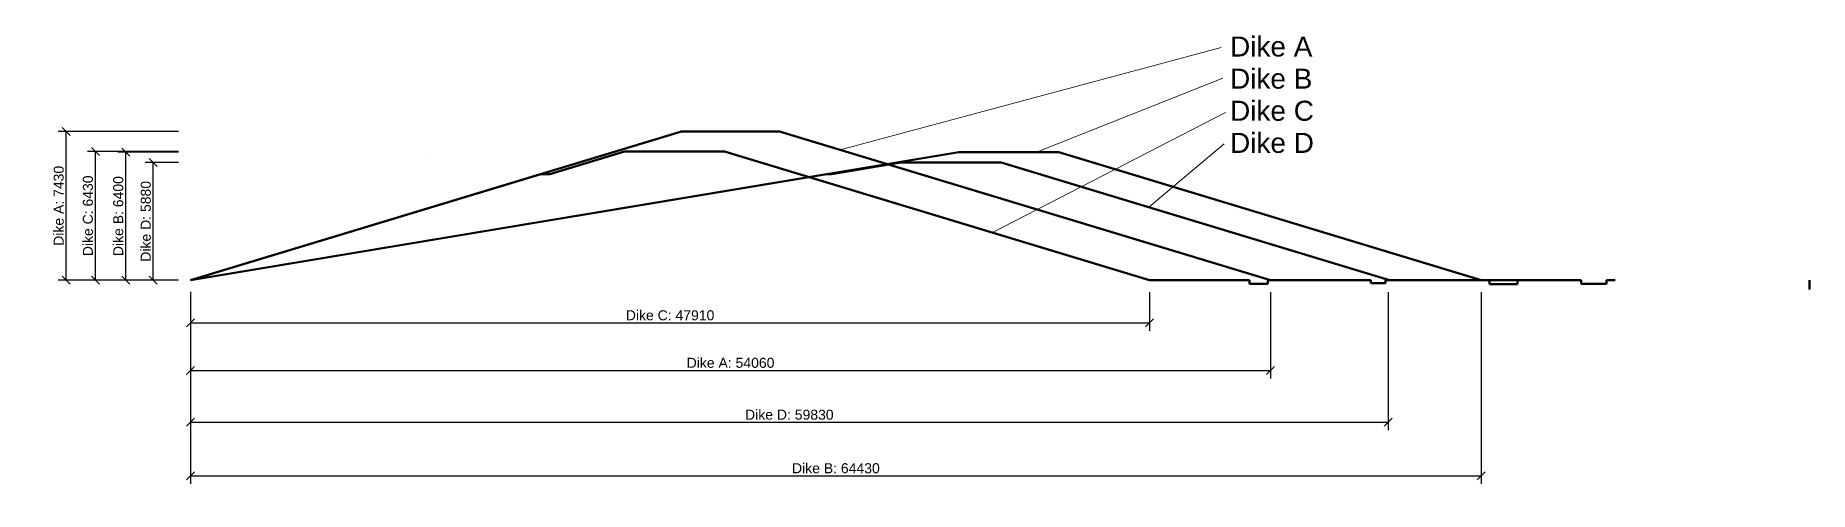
# Model space of a CAD drawing. Header units: inches. Extents: x -7745 to 80926, y -10575 to 12235.
import ezdxf

# ---------------------------------------------------------------- set-up
doc = ezdxf.new("R2010")
doc.units = ezdxf.units.IN
doc.header["$MEASUREMENT"] = 0
doc.layers.get('0').update_dxf_attribs({"color": 253, "lineweight": 18})
for name, color, linetype, lineweight in [('dijkA', 5, 'Continuous', 50), ('dijkB', 252, 'Continuous', 50), ('dijkC', 1, 'Continuous', 50), ('dijkD', 6, 'Continuous', 50)]:
    doc.layers.add(name, color=color, linetype=linetype, lineweight=lineweight)
doc.styles.add('Annotative', font='arial.ttf', dxfattribs={"height": 2.5})
doc.styles.get("Standard").update_dxf_attribs({"font": 'arial.ttf'})
doc.dimstyles.get("Standard").update_dxf_attribs({"dimscale": 200, "dimtxt": 2.5, "dimasz": 2, "dimexe": 2, "dimexo": 3, "dimgap": 0.6, "dimtad": 1, "dimdec": 0, "dimzin": 0, "dimdsep": 46, "dimtxsty": 'Standard', "dimblk": 'OBLIQUE', "dimcen": 0.09, "dimclrd": 3, "dimclre": 3, "dimclrt": 7, "dimadec": 0, "dimazin": 0, "dimtfac": 1, "dimtdec": 0, "dimtofl": 0, "dimtmove": 0, "dimatfit": 3, "dimfxl": 1, "dimtolj": 1, "dimtzin": 0, "dimarcsym": 0})

# ---------------------------------------------------------------- blocks, each defined once
blk = doc.blocks.new('_Oblique')
at = {"color": 0, "linetype": 'ByBlock', "lineweight": -2}
blk.add_line((-0.5, -0.5), (0.5, 0.5), dxfattribs=at)
blk = doc.blocks.new('*D40')
at = {"layer": 'Defpoints', "color": 0, "transparency": 16777216}
for p in [(0, 0), (53992, 2), (53992, -4515)]:
    blk.add_point(p, dxfattribs=at)
at = {"layer": 'dijkA', "color": 3, "lineweight": -2, "transparency": 16777216}
for p, q in [((0, -600), (0, -4915)), ((53992, -598), (53992, -4915)), ((0, -4515), (53992, -4515))]:
    blk.add_line(p, q, dxfattribs=at)
at = {"layer": 'dijkA', "color": 3, "lineweight": -2, "transparency": 16777216, "xscale": 400, "yscale": 400, "zscale": 400, "rotation": 180}
blk.add_blockref('_Oblique', (0, -4515), dxfattribs=at)
at = {"layer": 'dijkA', "color": 3, "lineweight": -2, "transparency": 16777216, "xscale": 400, "yscale": 400, "zscale": 400}
blk.add_blockref('_Oblique', (53992, -4515), dxfattribs=at)
at = {"layer": 'dijkA', "color": 7, "transparency": 16777216, "insert": (26996, -4140), "char_height": 500, "attachment_point": 5}
blk.add_mtext('\\A1;Dike A: 54060', dxfattribs=at)
blk = doc.blocks.new('*D41')
at = {"layer": 'Defpoints', "color": 0, "transparency": 16777216}
for p in [(5, 6), (64520, 0), (64520, -9787)]:
    blk.add_point(p, dxfattribs=at)
at = {"layer": 'dijkA', "color": 3, "lineweight": -2, "transparency": 16777216}
for p, q in [((5, -594), (5, -10187)), ((64520, -600), (64520, -10187)), ((5, -9787), (64520, -9787))]:
    blk.add_line(p, q, dxfattribs=at)
at = {"layer": 'dijkA', "color": 3, "lineweight": -2, "transparency": 16777216, "xscale": 400, "yscale": 400, "zscale": 400, "rotation": 180}
blk.add_blockref('_Oblique', (5, -9787), dxfattribs=at)
at = {"layer": 'dijkA', "color": 3, "lineweight": -2, "transparency": 16777216, "xscale": 400, "yscale": 400, "zscale": 400}
blk.add_blockref('_Oblique', (64520, -9787), dxfattribs=at)
at = {"layer": 'dijkA', "color": 7, "transparency": 16777216, "insert": (32262, -9412), "char_height": 500, "attachment_point": 5}
blk.add_mtext('\\A1;Dike B: 64430', dxfattribs=at)
blk = doc.blocks.new('*D42')
at = {"layer": 'Defpoints', "color": 0, "transparency": 16777216}
for p in [(10, 2), (47938, 2), (47938, -2141)]:
    blk.add_point(p, dxfattribs=at)
at = {"layer": 'dijkA', "color": 3, "lineweight": -2, "transparency": 16777216}
for p, q in [((10, -598), (10, -2541)), ((47938, -598), (47938, -2541)), ((10, -2141), (47938, -2141))]:
    blk.add_line(p, q, dxfattribs=at)
at = {"layer": 'dijkA', "color": 3, "lineweight": -2, "transparency": 16777216, "xscale": 400, "yscale": 400, "zscale": 400, "rotation": 180}
blk.add_blockref('_Oblique', (10, -2141), dxfattribs=at)
at = {"layer": 'dijkA', "color": 3, "lineweight": -2, "transparency": 16777216, "xscale": 400, "yscale": 400, "zscale": 400}
blk.add_blockref('_Oblique', (47938, -2141), dxfattribs=at)
at = {"layer": 'dijkA', "color": 7, "transparency": 16777216, "insert": (23974, -1763), "char_height": 500, "attachment_point": 5}
blk.add_mtext('\\A1;Dike C: 47910', dxfattribs=at)
blk = doc.blocks.new('*D43')
at = {"layer": 'Defpoints', "color": 0, "transparency": 16777216}
for p in [(0, 0), (59869, 2), (59869, -7110)]:
    blk.add_point(p, dxfattribs=at)
at = {"layer": 'dijkA', "color": 3, "lineweight": -2, "transparency": 16777216}
for p, q in [((0, -600), (0, -7510)), ((59869, -598), (59869, -7510)), ((0, -7110), (59869, -7110))]:
    blk.add_line(p, q, dxfattribs=at)
at = {"layer": 'dijkA', "color": 3, "lineweight": -2, "transparency": 16777216, "xscale": 400, "yscale": 400, "zscale": 400, "rotation": 180}
blk.add_blockref('_Oblique', (0, -7110), dxfattribs=at)
at = {"layer": 'dijkA', "color": 3, "lineweight": -2, "transparency": 16777216, "xscale": 400, "yscale": 400, "zscale": 400}
blk.add_blockref('_Oblique', (59869, -7110), dxfattribs=at)
at = {"layer": 'dijkA', "color": 7, "transparency": 16777216, "insert": (29935, -6735), "char_height": 500, "attachment_point": 5}
blk.add_mtext('\\A1;Dike D: 59830', dxfattribs=at)
blk = doc.blocks.new('*D44')
at = {"layer": 'Defpoints', "color": 0, "transparency": 16777216}
for p in [(-4745, 6430), (0, 6430), (0, 0)]:
    blk.add_point(p, dxfattribs=at)
at = {"layer": 'dijkA', "color": 3, "lineweight": -2, "transparency": 16777216}
for p, q in [((-600, 6430), (-5145, 6430)), ((-4745, 0), (-4745, 6430)), ((-600, 0), (-5145, 0))]:
    blk.add_line(p, q, dxfattribs=at)
at = {"layer": 'dijkA', "color": 3, "lineweight": -2, "transparency": 16777216, "xscale": 400, "yscale": 400, "zscale": 400}
for p, rotation in [((-4745, 6430), 90), ((-4745, 0), 270)]:
    blk.add_blockref('_Oblique', p, dxfattribs=dict(at, rotation=rotation))
at = {"layer": 'dijkA', "color": 7, "transparency": 16777216, "insert": (-5124, 3215), "char_height": 500, "attachment_point": 5, "rotation": 90}
blk.add_mtext('\\A1;Dike C: 6430', dxfattribs=at)
blk = doc.blocks.new('*D45')
at = {"layer": 'Defpoints', "color": 0, "transparency": 16777216}
for p in [(-6207, 7430), (0, 7430), (0, 0)]:
    blk.add_point(p, dxfattribs=at)
at = {"layer": 'dijkA', "color": 3, "lineweight": -2, "transparency": 16777216}
for p, q in [((-600, 7430), (-6607, 7430)), ((-6207, 0), (-6207, 7430)), ((-600, 0), (-6607, 0))]:
    blk.add_line(p, q, dxfattribs=at)
at = {"layer": 'dijkA', "color": 3, "lineweight": -2, "transparency": 16777216, "xscale": 400, "yscale": 400, "zscale": 400}
for p, rotation in [((-6207, 7430), 90), ((-6207, 0), 270)]:
    blk.add_blockref('_Oblique', p, dxfattribs=dict(at, rotation=rotation))
at = {"layer": 'dijkA', "color": 7, "transparency": 16777216, "insert": (-6582, 3715), "char_height": 500, "attachment_point": 5, "rotation": 90}
blk.add_mtext('\\A1;Dike A: 7430', dxfattribs=at)
blk = doc.blocks.new('*D46')
at = {"layer": 'Defpoints', "color": 0, "transparency": 16777216}
for p in [(-3231, 6400), (0, 6400), (0, 0)]:
    blk.add_point(p, dxfattribs=at)
at = {"layer": 'dijkA', "color": 3, "lineweight": -2, "transparency": 16777216}
for p, q in [((-600, 6400), (-3631, 6400)), ((-3231, 0), (-3231, 6400)), ((-600, 0), (-3631, 0))]:
    blk.add_line(p, q, dxfattribs=at)
at = {"layer": 'dijkA', "color": 3, "lineweight": -2, "transparency": 16777216, "xscale": 400, "yscale": 400, "zscale": 400}
for p, rotation in [((-3231, 6400), 90), ((-3231, 0), 270)]:
    blk.add_blockref('_Oblique', p, dxfattribs=dict(at, rotation=rotation))
at = {"layer": 'dijkA', "color": 7, "transparency": 16777216, "insert": (-3607, 3200), "char_height": 500, "attachment_point": 5, "rotation": 90}
blk.add_mtext('\\A1;Dike B: 6400', dxfattribs=at)
blk = doc.blocks.new('*D47')
at = {"layer": 'Defpoints', "color": 0, "transparency": 16777216}
for p in [(-1856, 5880), (0, 5880), (0, 0)]:
    blk.add_point(p, dxfattribs=at)
at = {"layer": 'dijkA', "color": 3, "lineweight": -2, "transparency": 16777216}
for p, q in [((-600, 5880), (-2256, 5880)), ((-1856, 0), (-1856, 5880)), ((-600, 0), (-2256, 0))]:
    blk.add_line(p, q, dxfattribs=at)
at = {"layer": 'dijkA', "color": 3, "lineweight": -2, "transparency": 16777216, "xscale": 400, "yscale": 400, "zscale": 400}
for p, rotation in [((-1856, 5880), 90), ((-1856, 0), 270)]:
    blk.add_blockref('_Oblique', p, dxfattribs=dict(at, rotation=rotation))
at = {"layer": 'dijkA', "color": 7, "transparency": 16777216, "insert": (-2231, 2940), "char_height": 500, "attachment_point": 5, "rotation": 90}
blk.add_mtext('\\A1;Dike D: 5880', dxfattribs=at)

msp = doc.modelspace()

# ---------------------------------------------------------------- linework, layer by layer
for p, q in [((51522.9, 11631.5), (32473.3, 6514)), ((51594.2, 10099), (42285, 6400)), ((51736.9, 8388.3), (40084.2, 2378.4)), ((51665.6, 6820.2), (47908.4, 3644.1))]:
    msp.add_line(p, q)
at = {"layer": 'dijkA'}
for p, q in [((4.3, 0), (24549.2, 7430)), ((24498.2, 7430), (29498.2, 7430)), ((53992.1, 0), (29447.2, 7430)), ((53992.1, 0), (58992.1, 0)), ((58992.1, 0), (58992.1, -156.6)), ((59735.6, -156.6), (59735.6, 1.9)), ((59735.6, 1.9), (60002.4, 1.9)), ((58992.1, -156.6), (59735.6, -156.6))]:
    msp.add_line(p, q, dxfattribs=at)
at = {"layer": 'dijkB'}
for p, q in [((0, 0), (38400, 6400)), ((38400, 6400), (43400, 6400)), ((43400, 6400), (64520, 0)), ((64520, 0), (69520, 0)), ((69520, 0), (69520, -192.1)), ((70786.9, -192.1), (70786.9, 0)), ((70786.9, 0), (71219.4, 0)), ((69520, -192.1), (70786.9, -192.1))]:
    msp.add_line(p, q, dxfattribs=at)
at = {"layer": 'dijkC'}
for p, q in [((21696.6, 6430), (17962.8, 5300)), ((21696.6, 6430), (26696.6, 6430)), ((26696.6, 6430), (47943.3, 0)), ((17512.8, 5300), (0, 0)), ((17512.8, 5300), (17962.8, 5300)), ((0, 0), (3.3, 0)), ((3.3, 0), (4.3, 0)), ((47943.3, 0), (52943.3, 0)), ((52943.3, 0), (52943.3, -193.5)), ((53850.2, -193.5), (53850.2, 0)), ((53850.2, 0), (54222.8, 0)), ((52943.3, -193.5), (53850.2, -193.5))]:
    msp.add_line(p, q, dxfattribs=at)
at = {"layer": 'dijkD'}
for p, q in [((11768, 6058.7), (11768, 6058.7)), ((32050, 5300), (35530, 5880)), ((35530, 5880), (40530, 5880)), ((40530, 5880), (59934, 0)), ((0, 0), (31800, 5300)), ((31800, 5300), (32050, 5300)), ((59934, 0), (64934, 0)), ((64934, 0), (64934, -198.3)), ((80926.5, 0), (80926.5, -471.5)), ((64934, -198.3), (66328.2, -198.3)), ((66328.2, -198.3), (66328.2, -1.9)), ((66328.2, -1.9), (66634.8, -1.9))]:
    msp.add_line(p, q, dxfattribs=at)

# ---------------------------------------------------------------- texts
at = {"layer": 'dijkA', "style": 'Annotative'}
msp.add_text('Dike A', height=1000, dxfattribs=at).set_placement((51963, 11182.2))
at = {"layer": 'dijkB', "style": 'Annotative'}
for s, height, p in [('Dike A', 10, (53674.4, 11085.6)), ('Dike B', 10, (53674.4, 11069.5)), ('Dike C', 10, (53674.4, 11053.5)), ('Dike D', 10, (53674.4, 11037.4)), ('l', 10, (53848.2, 11001.4)), ('Dike B', 1000, (51963, 9575.8))]:
    msp.add_text(s, height=height, dxfattribs=at).set_placement(p)
at = {"layer": 'dijkC', "style": 'Annotative'}
msp.add_text('Dike C', height=1000, dxfattribs=at).set_placement((51963, 7969.4))
at = {"layer": 'dijkD', "style": 'Annotative'}
msp.add_text('Dike D', height=1000, dxfattribs=at).set_placement((51963, 6362.9))

# ---------------------------------------------------------------- dimensions: what is measured, and where the dimension line sits
at = {"layer": 'dijkA'}
for base, p2, text, picture, middle in [((-6206.9, 7430), (0, 7430), 'Dike A: <>', '*D45', (-6582.4, 3715)), ((-4745.4, 6430), (0, 6430), 'Dike C: <>', '*D44', (-5124.1, 3215)), ((-3231.3, 6400), (0, 6400), 'Dike B: <>', '*D46', (-3606.6, 3200)), ((-1855.8, 5880), (0, 5880), 'Dike D: <>', '*D47', (-2231.1, 2940))]:
    dim = msp.add_linear_dim(base=base, p1=(0, 0), p2=p2, angle=90, text=text, dimstyle='Standard', dxfattribs=at)
    dim.commit()
    dim.dimension.update_dxf_attribs({"geometry": picture, "text_midpoint": middle})
for base, p1, p2, text, picture, middle in [((59869, -7110.1), (0, 0), (59869, 1.9), 'Dike D: 59830', '*D43', (29934.5, -6734.6)), ((64520, -9787.4), (4.8, 6.4), (64520, 0), 'Dike B: 64430', '*D41', (32262.4, -9412)), ((47938, -2141.5), (9.6, 1.6), (47938, 1.6), 'Dike C: 47910', '*D42', (23973.8, -1763))]:
    dim = msp.add_linear_dim(base=base, p1=p1, p2=p2, text=text, dimstyle='Standard', dxfattribs=at)
    dim.commit()
    dim.dimension.update_dxf_attribs({"geometry": picture, "text_midpoint": middle})
dim = msp.add_linear_dim(base=(53992.1, -4514.8), p1=(0, 0), p2=(53992.1, 1.6), text='Dike A: 54060', dimstyle='Standard', dxfattribs=at)
dim.commit()
dim.dimension.update_dxf_attribs({"geometry": '*D40', "text_midpoint": (26996.1, -4514.8), "dimtype": 160})

doc.saveas('drawing.dxf')
